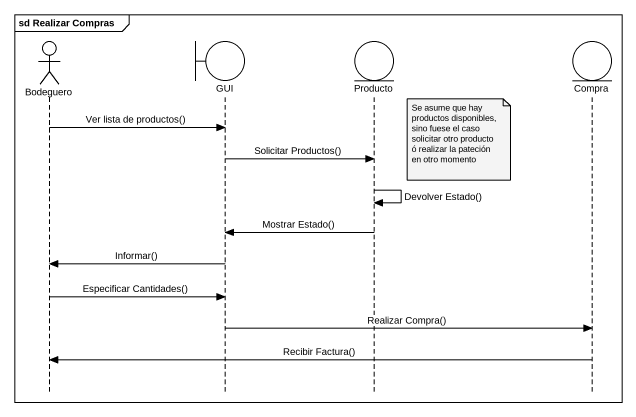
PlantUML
@startuml
mainframe sd Realizar Compras
hide footbox
actor Bodeguero
boundary GUI
entity Producto
entity Compra

Bodeguero -> GUI : Ver lista de productos()
note right of Producto : Se asume que hay productos disponibles, sino fuese el caso solicitar otro producto ó realizar la pateción en otro momento
GUI -> Producto : Solicitar Productos()
Producto -> Producto : Devolver Estado()
Producto -> GUI : Mostrar Estado()
GUI -> Bodeguero : Informar()
Bodeguero -> GUI : Especificar Cantidades()
GUI -> Compra : Realizar Compra()
Compra -> Bodeguero : Recibir Factura()
@enduml
